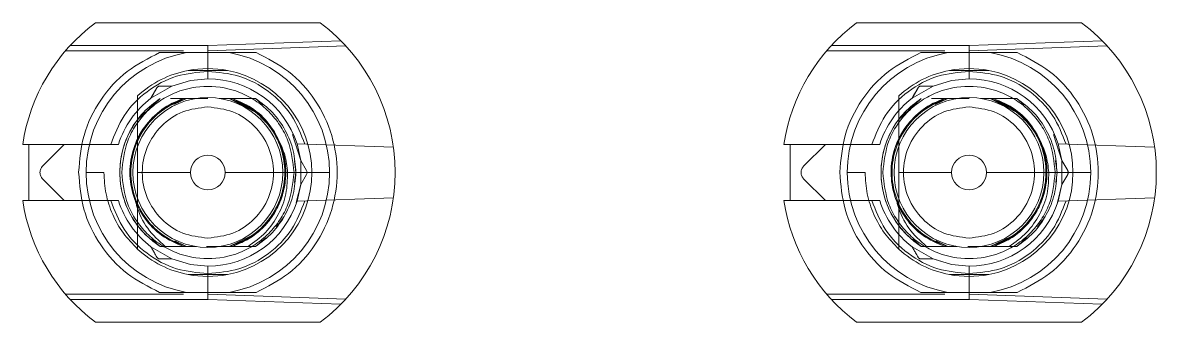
# Model space of a CAD drawing. Header units: millimetres. Extents: x -84 to 500, y -79 to 331.
# Drawn here: x 182.51 to 212.77, y 236.54 to 244.54 of the extents above; entities that cross this region are included whole.
import ezdxf
from ezdxf.lldxf.tags import DXFTag

# ---------------------------------------------------------------- set-up
doc = ezdxf.new("R2010")
doc.units = ezdxf.units.MM
tags = doc.linetypes.add('HIDDEN', pattern=[1.905, 1.27, -0.635]).pattern_tags.tags
tags[6:7] = [DXFTag(74, 4), DXFTag(75, 0), DXFTag(340, '0'), DXFTag(46, 1.0), DXFTag(50, 0.0), DXFTag(44, 0.0), DXFTag(45, 0.0)]
tags[4:5] = [DXFTag(74, 4), DXFTag(75, 0), DXFTag(340, '0'), DXFTag(46, 1.0), DXFTag(50, 0.0), DXFTag(44, 0.0), DXFTag(45, 0.0)]

msp = doc.modelspace()

# ---------------------------------------------------------------- linework, layer by layer
at = {"color": 7, "linetype": 'Continuous', "lineweight": 15}
for p, q in [((190.45, 244.54), (184.45, 244.54)), ((210.77, 244.54), (204.77, 244.54)), ((182.507, 241.29), (182.675, 241.29)), ((182.675, 241.29), (182.675, 239.79)), ((202.827, 241.29), (202.995, 241.29)), ((202.995, 241.29), (202.995, 239.79)), ((184.2, 240.54), (184.675, 240.54)), ((186.985, 240.54), (185.575, 240.54)), ((190.225, 240.54), (187.915, 240.54)), ((190.225, 240.54), (190.7, 240.54)), ((204.52, 240.54), (204.995, 240.54)), ((207.305, 240.54), (205.895, 240.54)), ((210.545, 240.54), (208.235, 240.54)), ((210.545, 240.54), (211.02, 240.54)), ((182.507, 239.79), (182.675, 239.79)), ((202.827, 239.79), (202.995, 239.79)), ((184.45, 236.54), (190.45, 236.54)), ((204.77, 236.54), (210.77, 236.54))]:
    msp.add_line(p, q, dxfattribs=at)
at = {"color": 7, "linetype": 'HIDDEN', "lineweight": 0}
for p, q in [((183.779, 243.934), (187.45, 243.934)), ((187.45, 243.934), (191.003, 244.058)), ((187.45, 243.79), (187.45, 243.934)), ((204.099, 243.934), (207.77, 243.934)), ((207.77, 243.934), (211.323, 244.058)), ((207.77, 243.79), (207.77, 243.934)), ((186.8, 243.79), (183.65, 243.79)), ((191.136, 243.919), (187.45, 243.79)), ((187.45, 243.24), (187.45, 243.79)), ((207.12, 243.79), (203.97, 243.79)), ((211.456, 243.919), (207.77, 243.79)), ((207.77, 243.24), (207.77, 243.79)), ((187.45, 243.24), (187.45, 243.04)), ((187.974, 243.265), (187.974, 243.265)), ((207.77, 243.24), (207.77, 243.04)), ((208.294, 243.265), (208.294, 243.265)), ((186.49, 242.848), (185.931, 242.526)), ((185.931, 242.526), (186.088, 242.798)), ((206.81, 242.848), (206.251, 242.526)), ((206.251, 242.526), (206.408, 242.798)), ((185.561, 241.938), (186.176, 242.515)), ((186.176, 242.515), (185.94, 242.317)), ((186.227, 242.221), (186.799, 242.515)), ((186.227, 242.221), (186.799, 242.515)), ((186.449, 242.515), (186.799, 242.515)), ((186.545, 242.355), (186.884, 242.515)), ((186.884, 242.515), (186.545, 242.355)), ((186.799, 242.515), (186.558, 242.391)), ((187.135, 242.515), (186.884, 242.515)), ((187.368, 242.515), (187.135, 242.515)), ((187.45, 242.515), (187.182, 242.515)), ((188.016, 242.515), (187.765, 242.515)), ((188.016, 242.515), (188.721, 242.154)), ((188.016, 242.515), (188.486, 242.293)), ((188.486, 242.293), (188.016, 242.515)), ((188.016, 242.515), (188.548, 242.264)), ((188.548, 242.264), (188.016, 242.515)), ((188.016, 242.515), (188.548, 242.264)), ((188.548, 242.264), (188.016, 242.515)), ((188.724, 242.515), (188.101, 242.515)), ((188.548, 242.285), (188.101, 242.515)), ((188.101, 242.515), (188.615, 242.251)), ((188.615, 242.251), (188.101, 242.515)), ((188.101, 242.515), (188.615, 242.251)), ((188.451, 242.515), (188.724, 242.515)), ((188.863, 242.398), (188.724, 242.515)), ((188.921, 242.35), (188.724, 242.515)), ((205.881, 241.938), (206.496, 242.515)), ((206.496, 242.515), (206.26, 242.317)), ((206.547, 242.221), (207.119, 242.515)), ((206.547, 242.221), (207.119, 242.515)), ((206.769, 242.515), (207.119, 242.515)), ((206.865, 242.355), (207.204, 242.515)), ((207.204, 242.515), (206.865, 242.355)), ((207.119, 242.515), (206.878, 242.391)), ((207.455, 242.515), (207.204, 242.515)), ((207.688, 242.515), (207.455, 242.515)), ((207.77, 242.515), (207.502, 242.515)), ((208.336, 242.515), (208.085, 242.515)), ((208.336, 242.515), (209.041, 242.154)), ((208.336, 242.515), (208.806, 242.293)), ((208.806, 242.293), (208.336, 242.515)), ((208.336, 242.515), (208.868, 242.264)), ((208.868, 242.264), (208.336, 242.515)), ((208.336, 242.515), (208.868, 242.264)), ((208.868, 242.264), (208.336, 242.515)), ((209.044, 242.515), (208.421, 242.515)), ((208.868, 242.285), (208.421, 242.515)), ((208.421, 242.515), (208.935, 242.251)), ((208.935, 242.251), (208.421, 242.515)), ((208.421, 242.515), (208.935, 242.251)), ((208.771, 242.515), (209.044, 242.515)), ((209.183, 242.398), (209.044, 242.515)), ((209.241, 242.35), (209.044, 242.515)), ((189.929, 240.863), (189.709, 241.551)), ((210.249, 240.863), (210.029, 241.551)), ((182.675, 241.29), (184.856, 241.29)), ((183.042, 240.717), (183.615, 241.29)), ((189.83, 241.305), (192.404, 241.215)), ((189.83, 241.305), (189.929, 240.863)), ((202.995, 241.29), (205.176, 241.29)), ((203.362, 240.717), (203.935, 241.29)), ((210.15, 241.305), (212.724, 241.215)), ((210.15, 241.305), (210.249, 240.863)), ((189.8, 240.54), (189.759, 240.864)), ((189.8, 240.54), (189.761, 240.85)), ((189.929, 240.863), (190.087, 240.59)), ((189.929, 240.217), (189.929, 240.863)), ((210.12, 240.54), (210.079, 240.864)), ((210.12, 240.54), (210.081, 240.85)), ((210.249, 240.863), (210.407, 240.59)), ((210.249, 240.217), (210.249, 240.863)), ((183.615, 239.79), (183.042, 240.363)), ((189.767, 240.275), (189.8, 240.54)), ((190.087, 240.49), (189.929, 240.217)), ((203.935, 239.79), (203.362, 240.363)), ((210.087, 240.275), (210.12, 240.54)), ((210.407, 240.49), (210.249, 240.217)), ((189.81, 239.739), (189.929, 240.217)), ((189.929, 240.217), (189.83, 239.775)), ((210.13, 239.739), (210.249, 240.217)), ((210.249, 240.217), (210.15, 239.775)), ((184.856, 239.79), (182.675, 239.79)), ((192.404, 239.865), (189.83, 239.775)), ((205.176, 239.79), (202.995, 239.79)), ((212.724, 239.865), (210.15, 239.775)), ((189.275, 239.083), (189.485, 239.365)), ((209.595, 239.083), (209.805, 239.365)), ((188.573, 238.827), (188.016, 238.565)), ((188.016, 238.565), (188.573, 238.827)), ((188.573, 238.827), (188.016, 238.565)), ((188.016, 238.565), (188.573, 238.827)), ((188.101, 238.565), (188.613, 238.828)), ((188.724, 238.565), (188.997, 238.794)), ((208.893, 238.827), (208.336, 238.565)), ((208.336, 238.565), (208.893, 238.827)), ((208.893, 238.827), (208.336, 238.565)), ((208.336, 238.565), (208.893, 238.827)), ((208.421, 238.565), (208.933, 238.828)), ((209.044, 238.565), (209.317, 238.794)), ((185.931, 238.554), (186.49, 238.232)), ((185.948, 238.756), (186.176, 238.565)), ((185.998, 238.714), (186.176, 238.565)), ((186.176, 238.565), (187.135, 238.565)), ((186.449, 238.565), (186.799, 238.565)), ((186.799, 238.565), (186.449, 238.565)), ((186.484, 238.727), (186.799, 238.565)), ((186.884, 238.565), (186.567, 238.715)), ((186.571, 238.713), (186.884, 238.565)), ((187.417, 238.565), (187.765, 238.565)), ((187.765, 238.565), (188.523, 238.565)), ((188.101, 238.565), (188.724, 238.565)), ((188.523, 238.565), (188.101, 238.565)), ((206.251, 238.554), (206.81, 238.232)), ((206.268, 238.756), (206.496, 238.565)), ((206.318, 238.714), (206.496, 238.565)), ((206.496, 238.565), (207.455, 238.565)), ((206.769, 238.565), (207.119, 238.565)), ((207.119, 238.565), (206.769, 238.565)), ((206.804, 238.727), (207.119, 238.565)), ((207.204, 238.565), (206.887, 238.715)), ((206.891, 238.713), (207.204, 238.565)), ((207.737, 238.565), (208.085, 238.565)), ((208.085, 238.565), (208.843, 238.565)), ((208.421, 238.565), (209.044, 238.565)), ((208.843, 238.565), (208.421, 238.565)), ((186.49, 238.232), (186.175, 238.232)), ((186.49, 238.232), (186.692, 238.174)), ((206.81, 238.232), (206.495, 238.232)), ((206.81, 238.232), (207.012, 238.174)), ((187.45, 238.04), (187.45, 237.84)), ((207.77, 238.04), (207.77, 237.84)), ((187.45, 237.29), (187.45, 237.84)), ((207.77, 237.29), (207.77, 237.84)), ((183.65, 237.29), (186.8, 237.29)), ((187.45, 237.29), (191.136, 237.161)), ((187.45, 237.29), (187.45, 237.146)), ((203.97, 237.29), (207.12, 237.29)), ((207.77, 237.29), (211.456, 237.161)), ((207.77, 237.29), (207.77, 237.146)), ((187.45, 237.146), (183.779, 237.146)), ((191.003, 237.022), (187.45, 237.146)), ((207.77, 237.146), (204.099, 237.146)), ((211.323, 237.022), (207.77, 237.146))]:
    msp.add_line(p, q, dxfattribs=at)
at = {"color": 7, "linetype": 'HIDDEN', "lineweight": 0, "flags": 128}
for points in [[(186.49, 242.848), (186.984, 242.996), (187.458, 243.04)], [(206.81, 242.848), (207.304, 242.996), (207.778, 243.04)], [(186.176, 242.515), (186.176, 242.515)], [(186.884, 242.515), (186.884, 242.515)], [(186.884, 242.515), (186.884, 242.515)], [(186.884, 242.515), (186.884, 242.515)], [(186.884, 242.515), (186.884, 242.515)], [(186.884, 242.515), (186.884, 242.515)], [(188.016, 242.515), (188.016, 242.515)], [(188.016, 242.515), (188.016, 242.515)], [(188.016, 242.515), (188.016, 242.515)], [(188.016, 242.515), (188.016, 242.515)], [(188.016, 242.515), (188.016, 242.515)], [(188.016, 242.515), (188.016, 242.515)], [(188.016, 242.515), (188.016, 242.515)], [(188.016, 242.515), (188.016, 242.515)], [(188.724, 242.515), (188.724, 242.515)], [(206.496, 242.515), (206.496, 242.515)], [(207.204, 242.515), (207.204, 242.515)], [(207.204, 242.515), (207.204, 242.515)], [(207.204, 242.515), (207.204, 242.515)], [(207.204, 242.515), (207.204, 242.515)], [(207.204, 242.515), (207.204, 242.515)], [(208.336, 242.515), (208.336, 242.515)], [(208.336, 242.515), (208.336, 242.515)], [(208.336, 242.515), (208.336, 242.515)], [(208.336, 242.515), (208.336, 242.515)], [(208.336, 242.515), (208.336, 242.515)], [(208.336, 242.515), (208.336, 242.515)], [(208.336, 242.515), (208.336, 242.515)], [(208.336, 242.515), (208.336, 242.515)], [(209.044, 242.515), (209.044, 242.515)], [(185.521, 239.764), (185.517, 239.793), (185.517, 239.801), (185.517, 239.803), (185.518, 239.804), (185.518, 239.804), (185.518, 239.804), (185.518, 239.804), (185.518, 239.804), (185.518, 239.804), (185.518, 239.804), (185.518, 239.804), (185.518, 239.804), (185.517, 239.804), (185.517, 239.804), (185.517, 239.804), (185.517, 239.804), (185.517, 239.804), (185.517, 239.804), (185.517, 239.804), (185.518, 239.804), (185.518, 239.804), (185.518, 239.804), (185.518, 239.804), (185.518, 239.804), (185.518, 239.804), (185.518, 239.804), (185.518, 239.804), (185.518, 239.804), (185.519, 239.804), (185.519, 239.804), (185.522, 239.801), (185.586, 239.671), (185.673, 239.508)], [(205.841, 239.764), (205.837, 239.793), (205.837, 239.801), (205.837, 239.803), (205.838, 239.804), (205.838, 239.804), (205.838, 239.804), (205.838, 239.804), (205.838, 239.804), (205.838, 239.804), (205.838, 239.804), (205.838, 239.804), (205.838, 239.804), (205.837, 239.804), (205.837, 239.804), (205.837, 239.804), (205.837, 239.804), (205.837, 239.804), (205.837, 239.804), (205.837, 239.804), (205.838, 239.804), (205.838, 239.804), (205.838, 239.804), (205.838, 239.804), (205.838, 239.804), (205.838, 239.804), (205.838, 239.804), (205.838, 239.804), (205.838, 239.804), (205.839, 239.804), (205.839, 239.804), (205.842, 239.801), (205.906, 239.671), (205.993, 239.508)], [(189.229, 239.513), (189.229, 239.513)], [(209.549, 239.513), (209.549, 239.513)], [(186.176, 238.565), (186.176, 238.565)], [(186.176, 238.565), (186.176, 238.565)], [(186.176, 238.565), (186.176, 238.565)], [(186.176, 238.565), (186.176, 238.565)], [(186.176, 238.565), (186.176, 238.565)], [(186.176, 238.565), (186.176, 238.565)], [(186.176, 238.565), (186.176, 238.565)], [(186.176, 238.565), (186.176, 238.565)], [(187.135, 238.565), (187.135, 238.565)], [(187.765, 238.565), (187.765, 238.565)], [(188.477, 238.761), (188.477, 238.761)], [(188.724, 238.565), (188.724, 238.565)], [(188.724, 238.565), (188.724, 238.565)], [(188.724, 238.565), (188.724, 238.565)], [(188.724, 238.565), (188.724, 238.565)], [(188.724, 238.565), (188.724, 238.565)], [(188.724, 238.565), (188.724, 238.565)], [(188.724, 238.565), (188.724, 238.565)], [(206.496, 238.565), (206.496, 238.565)], [(206.496, 238.565), (206.496, 238.565)], [(206.496, 238.565), (206.496, 238.565)], [(206.496, 238.565), (206.496, 238.565)], [(206.496, 238.565), (206.496, 238.565)], [(206.496, 238.565), (206.496, 238.565)], [(206.496, 238.565), (206.496, 238.565)], [(206.496, 238.565), (206.496, 238.565)], [(207.455, 238.565), (207.455, 238.565)], [(208.085, 238.565), (208.085, 238.565)], [(208.797, 238.761), (208.797, 238.761)], [(209.044, 238.565), (209.044, 238.565)], [(209.044, 238.565), (209.044, 238.565)], [(209.044, 238.565), (209.044, 238.565)], [(209.044, 238.565), (209.044, 238.565)], [(209.044, 238.565), (209.044, 238.565)], [(209.044, 238.565), (209.044, 238.565)], [(209.044, 238.565), (209.044, 238.565)], [(187.45, 238.04), (186.984, 238.084), (186.49, 238.232)], [(207.77, 238.04), (207.304, 238.084), (206.81, 238.232)]]:
    msp.add_lwpolyline(points, dxfattribs=at)
at = {"color": 7, "linetype": 'HIDDEN', "lineweight": 0}
for centre in [(187.45, 240.54), (207.77, 240.54)]:
    msp.add_circle(centre, 2, dxfattribs=at)
at = {"color": 7, "linetype": 'Continuous', "lineweight": 15}
for centre, radius, start, end in [((187.45, 240.54), 5, 126.8699, 171.3731), ((187.45, 240.54), 5, 306.8699, 53.1301), ((207.77, 240.54), 5, 126.8699, 171.3731), ((207.77, 240.54), 5, 306.8699, 53.1301), ((187.45, 240.54), 3.25, 100.0633, 180), ((187.45, 240.54), 3.25, 0, 79.9367), ((207.77, 240.54), 3.25, 100.0633, 180), ((207.77, 240.54), 3.25, 0, 79.9367), ((187.45, 240.54), 2.775, 100.8932, 132.5066), ((187.45, 240.54), 2.775, 79.1068, 100.8929), ((187.45, 240.54), 2.775, 0, 79.1071), ((207.77, 240.54), 2.775, 100.8932, 132.5066), ((207.77, 240.54), 2.775, 79.1068, 100.8929), ((207.77, 240.54), 2.775, 0, 79.1071), ((187.45, 240.54), 0.465, 0, 180), ((207.77, 240.54), 0.465, 0, 180), ((187.45, 240.54), 3.25, 180, 259.9367), ((187.45, 240.54), 0.465, 180, 0), ((187.45, 240.54), 2.775, 280.8929, 0), ((187.45, 240.54), 3.25, 280.0633, 0), ((207.77, 240.54), 3.25, 180, 259.9367), ((207.77, 240.54), 0.465, 180, 0), ((207.77, 240.54), 2.775, 280.8929, 0), ((207.77, 240.54), 3.25, 280.0633, 0), ((187.45, 240.54), 5, 188.6269, 233.1301), ((207.77, 240.54), 5, 188.6269, 233.1301), ((187.45, 240.54), 2.775, 227.4934, 259.1071), ((207.77, 240.54), 2.775, 227.4934, 259.1071), ((187.45, 240.54), 2.775, 259.1067, 280.8938), ((207.77, 240.54), 2.775, 259.1067, 280.8938)]:
    msp.add_arc(centre, radius, start, end, dxfattribs=at)
at = {"color": 7, "linetype": 'HIDDEN', "lineweight": 0}
for centre, radius, start, end in [((187.45, 240.54), 2.5, 17.8157, 90), ((207.77, 240.54), 2.5, 17.8157, 90), ((187.45, 240.54), 2.5, 127.4202, 162.5424), ((207.77, 240.54), 2.5, 127.4202, 162.5424), ((187.45, 240.54), 2.35, 143.5058, 237.1851), ((207.77, 240.54), 2.35, 143.5058, 237.1851), ((187.45, 240.54), 2.5, 197.4576, 232.5798), ((187.45, 240.54), 2.5, 270, 342.1843), ((207.77, 240.54), 2.5, 197.4576, 232.5798), ((207.77, 240.54), 2.5, 270, 342.1843)]:
    msp.add_arc(centre, radius, start, end, dxfattribs=at)
at = {"color": 7, "linetype": 'Continuous', "lineweight": 15}
for points, knots in [([(184, 240.546), (184.029, 240.88), (184.087, 241.562), (184.553, 242.499), (185.25, 243.281), (185.862, 243.589), (186.161, 243.74)], [0, 0, 0, 0, 0.244424, 0.5, 0.755576, 1, 1, 1, 1]), ([(186.161, 243.74), (186.295, 243.74), (186.469, 243.74), (186.663, 243.74), (186.744, 243.74), (186.798, 243.74), (186.837, 243.74), (186.864, 243.74), (186.878, 243.74), (186.882, 243.74), (186.882, 243.74), (186.882, 243.74)], [0, 0, 0, 0, 0.52193, 0.674707, 0.779637, 0.851731, 0.901665, 0.954566, 0.975881, 0.993094, 1, 1, 1, 1]), ([(186.882, 243.74), (187.058, 243.74), (187.41, 243.74), (187.804, 243.74), (187.996, 243.74), (188.018, 243.74)], [0, 0, 0, 0, 0.4691, 0.939613, 1, 1, 1, 1]), ([(188.018, 243.74), (188.018, 243.74), (188.02, 243.74), (188.031, 243.74), (188.075, 243.74), (188.271, 243.74), (188.505, 243.74), (188.701, 243.74), (188.739, 243.74)], [0, 0, 0, 0, 0.016929, 0.039301, 0.081695, 0.236198, 0.852157, 1, 1, 1, 1]), ([(188.739, 243.74), (189.038, 243.589), (189.65, 243.28), (190.352, 242.497), (190.801, 241.557), (190.949, 240.54), (190.801, 239.523), (190.352, 238.583), (189.65, 237.8), (189.038, 237.491), (188.739, 237.34)], [0, 0, 0, 0, 0.122204, 0.25, 0.377796, 0.5, 0.622204, 0.75, 0.877796, 1, 1, 1, 1]), ([(204.32, 240.546), (204.349, 240.88), (204.407, 241.562), (204.873, 242.499), (205.57, 243.281), (206.182, 243.589), (206.481, 243.74)], [0, 0, 0, 0, 0.244424, 0.5, 0.755576, 1, 1, 1, 1]), ([(206.481, 243.74), (206.615, 243.74), (206.789, 243.74), (206.983, 243.74), (207.064, 243.74), (207.118, 243.74), (207.157, 243.74), (207.184, 243.74), (207.198, 243.74), (207.202, 243.74), (207.202, 243.74), (207.202, 243.74)], [0, 0, 0, 0, 0.52193, 0.674707, 0.779637, 0.851731, 0.901665, 0.954566, 0.975881, 0.993094, 1, 1, 1, 1]), ([(207.202, 243.74), (207.378, 243.74), (207.73, 243.74), (208.124, 243.74), (208.316, 243.74), (208.338, 243.74)], [0, 0, 0, 0, 0.4691, 0.939613, 1, 1, 1, 1]), ([(208.338, 243.74), (208.338, 243.74), (208.34, 243.74), (208.351, 243.74), (208.395, 243.74), (208.591, 243.74), (208.825, 243.74), (209.021, 243.74), (209.059, 243.74)], [0, 0, 0, 0, 0.0169294, 0.0393005, 0.081695, 0.2361978, 0.8521567, 1, 1, 1, 1]), ([(209.059, 243.74), (209.358, 243.589), (209.97, 243.28), (210.672, 242.497), (211.121, 241.557), (211.269, 240.54), (211.121, 239.523), (210.672, 238.583), (209.97, 237.8), (209.358, 237.491), (209.059, 237.34)], [0, 0, 0, 0, 0.122204, 0.25, 0.377796, 0.5, 0.622204, 0.75, 0.877796, 1, 1, 1, 1]), ([(187.974, 243.265), (187.684, 243.265), (187.331, 243.265), (186.987, 243.265), (186.926, 243.265)], [0, 0, 0, 0, 0.821486, 1, 1, 1, 1]), ([(208.294, 243.265), (208.004, 243.265), (207.651, 243.265), (207.307, 243.265), (207.246, 243.265)], [0, 0, 0, 0, 0.821486, 1, 1, 1, 1]), ([(185.575, 242.586), (185.575, 242.148), (185.575, 241.545), (185.575, 240.756), (185.575, 240.54)], [0, 0, 0, 0, 0.725757, 1, 1, 1, 1]), ([(205.895, 242.586), (205.895, 242.148), (205.895, 241.545), (205.895, 240.756), (205.895, 240.54)], [0, 0, 0, 0, 0.725757, 1, 1, 1, 1]), ([(186.161, 237.34), (185.861, 237.491), (185.248, 237.8), (184.55, 238.585), (184.084, 239.527), (184.028, 240.211), (184, 240.546)], [0, 0, 0, 0, 0.24439, 0.5, 0.75561, 1, 1, 1, 1]), ([(184.675, 240.54), (184.686, 240.348), (184.709, 239.965), (184.894, 239.416), (185.174, 238.908), (185.441, 238.632), (185.575, 238.494)], [0, 0, 0, 0, 0.25, 0.5, 0.75, 1, 1, 1, 1]), ([(185.575, 240.54), (185.575, 240.345), (185.575, 239.841), (185.575, 239.159), (185.575, 238.71), (185.575, 238.494)], [0, 0, 0, 0, 0.246526, 0.63814, 1, 1, 1, 1]), ([(206.481, 237.34), (206.181, 237.491), (205.568, 237.8), (204.87, 238.585), (204.404, 239.527), (204.348, 240.211), (204.32, 240.546)], [0, 0, 0, 0, 0.24439, 0.5, 0.75561, 1, 1, 1, 1]), ([(204.995, 240.54), (205.006, 240.348), (205.029, 239.965), (205.214, 239.416), (205.494, 238.908), (205.761, 238.632), (205.895, 238.494)], [0, 0, 0, 0, 0.25, 0.5, 0.75, 1, 1, 1, 1]), ([(205.895, 240.54), (205.895, 240.345), (205.895, 239.841), (205.895, 239.159), (205.895, 238.71), (205.895, 238.494)], [0, 0, 0, 0, 0.246526, 0.63814, 1, 1, 1, 1]), ([(186.926, 237.815), (187.216, 237.815), (187.569, 237.815), (187.913, 237.815), (187.974, 237.815)], [0, 0, 0, 0, 0.821497, 1, 1, 1, 1]), ([(207.246, 237.815), (207.536, 237.815), (207.889, 237.815), (208.233, 237.815), (208.294, 237.815)], [0, 0, 0, 0, 0.821497, 1, 1, 1, 1]), ([(186.161, 237.34), (186.295, 237.34), (186.469, 237.34), (186.663, 237.34), (186.744, 237.34), (186.798, 237.34), (186.837, 237.34), (186.864, 237.34), (186.878, 237.34), (186.882, 237.34), (186.882, 237.34), (186.882, 237.34)], [0, 0, 0, 0, 0.52193, 0.674707, 0.779637, 0.851731, 0.901665, 0.954566, 0.975881, 0.993094, 1, 1, 1, 1]), ([(186.882, 237.34), (187.058, 237.34), (187.41, 237.34), (187.804, 237.34), (187.996, 237.34), (188.018, 237.34)], [0, 0, 0, 0, 0.4691, 0.939613, 1, 1, 1, 1]), ([(188.018, 237.34), (188.018, 237.34), (188.02, 237.34), (188.031, 237.34), (188.075, 237.34), (188.271, 237.34), (188.505, 237.34), (188.701, 237.34), (188.739, 237.34)], [0, 0, 0, 0, 0.016929, 0.039301, 0.081695, 0.236198, 0.852157, 1, 1, 1, 1]), ([(206.481, 237.34), (206.615, 237.34), (206.789, 237.34), (206.983, 237.34), (207.064, 237.34), (207.118, 237.34), (207.157, 237.34), (207.184, 237.34), (207.198, 237.34), (207.202, 237.34), (207.202, 237.34), (207.202, 237.34)], [0, 0, 0, 0, 0.52193, 0.674707, 0.779637, 0.851731, 0.901665, 0.954566, 0.975881, 0.993094, 1, 1, 1, 1]), ([(207.202, 237.34), (207.378, 237.34), (207.73, 237.34), (208.124, 237.34), (208.316, 237.34), (208.338, 237.34)], [0, 0, 0, 0, 0.4691, 0.939613, 1, 1, 1, 1]), ([(208.338, 237.34), (208.338, 237.34), (208.34, 237.34), (208.351, 237.34), (208.395, 237.34), (208.591, 237.34), (208.825, 237.34), (209.021, 237.34), (209.059, 237.34)], [0, 0, 0, 0, 0.0169294, 0.0393005, 0.081695, 0.2361978, 0.8521567, 1, 1, 1, 1])]:
    msp.add_open_spline(points, degree=3, knots=knots, dxfattribs=at)
at = {"color": 7, "linetype": 'HIDDEN', "lineweight": 0}
for points, knots in [([(184.856, 241.29), (184.96, 241.554), (185.172, 242.097), (185.801, 242.733), (186.587, 243.161), (187.167, 243.214), (187.45, 243.24)], [0, 0, 0, 0, 0.243392, 0.5, 0.756608, 1, 1, 1, 1]), ([(190.042, 241.298), (189.938, 241.561), (189.725, 242.102), (189.096, 242.736), (188.311, 243.162), (187.732, 243.214), (187.45, 243.24)], [0, 0, 0, 0, 0.243423, 0.5, 0.756577, 1, 1, 1, 1]), ([(205.176, 241.29), (205.28, 241.554), (205.492, 242.097), (206.121, 242.733), (206.907, 243.161), (207.487, 243.214), (207.77, 243.24)], [0, 0, 0, 0, 0.2433924, 0.5, 0.7566076, 1, 1, 1, 1]), ([(210.362, 241.298), (210.258, 241.561), (210.045, 242.102), (209.416, 242.736), (208.631, 243.162), (208.052, 243.214), (207.77, 243.24)], [0, 0, 0, 0, 0.243423, 0.5, 0.756577, 1, 1, 1, 1]), ([(185.15, 240.54), (185.181, 240.829), (185.229, 241.276), (185.515, 241.812), (185.812, 242.177), (186.178, 242.476), (186.714, 242.754), (187.45, 242.896), (188.186, 242.754), (188.722, 242.477), (189.088, 242.178), (189.385, 241.812), (189.671, 241.276), (189.719, 240.829), (189.75, 240.54)], [0, 0, 0, 0, 0.1197215, 0.1848235, 0.25, 0.315102, 0.3802785, 0.5, 0.6197215, 0.6848235, 0.75, 0.815102, 0.8802785, 1, 1, 1, 1]), ([(186.088, 242.798), (186.047, 242.727), (185.993, 242.633), (185.945, 242.55), (185.933, 242.529), (185.931, 242.527), (185.931, 242.526)], [0, 0, 0, 0, 0.6387212, 0.8437522, 0.9250038, 1, 1, 1, 1]), ([(186.088, 242.798), (186.093, 242.806), (186.103, 242.82), (186.124, 242.836), (186.149, 242.846), (186.166, 242.848), (186.175, 242.848)], [0, 0, 0, 0, 0.2508005, 0.5000001, 0.7491996, 1, 1, 1, 1]), ([(186.175, 242.848), (186.167, 242.848), (186.157, 242.848), (186.14, 242.842), (186.131, 242.838), (186.125, 242.835), (186.12, 242.832), (186.112, 242.826), (186.098, 242.814), (186.093, 242.805), (186.088, 242.798)], [0, 0, 0, 0, 0.300148, 0.406676, 0.452606, 0.495873, 0.540099, 0.586724, 0.694539, 1, 1, 1, 1]), ([(186.175, 242.848), (186.257, 242.848), (186.365, 242.848), (186.462, 242.848), (186.487, 242.848), (186.489, 242.848), (186.49, 242.848)], [0, 0, 0, 0, 0.6387178, 0.8437471, 0.9250006, 1, 1, 1, 1]), ([(205.47, 240.54), (205.501, 240.829), (205.549, 241.276), (205.835, 241.812), (206.132, 242.177), (206.498, 242.476), (207.034, 242.754), (207.77, 242.896), (208.506, 242.754), (209.042, 242.477), (209.408, 242.178), (209.705, 241.812), (209.991, 241.276), (210.039, 240.829), (210.07, 240.54)], [0, 0, 0, 0, 0.119721, 0.184824, 0.25, 0.315102, 0.380279, 0.5, 0.619721, 0.684824, 0.75, 0.815102, 0.880279, 1, 1, 1, 1]), ([(206.408, 242.798), (206.367, 242.727), (206.313, 242.633), (206.265, 242.55), (206.253, 242.529), (206.251, 242.527), (206.251, 242.526)], [0, 0, 0, 0, 0.638721, 0.843752, 0.925004, 1, 1, 1, 1]), ([(206.408, 242.798), (206.413, 242.806), (206.423, 242.82), (206.444, 242.836), (206.469, 242.846), (206.486, 242.848), (206.495, 242.848)], [0, 0, 0, 0, 0.2508005, 0.5000001, 0.7491996, 1, 1, 1, 1]), ([(206.495, 242.848), (206.487, 242.848), (206.477, 242.848), (206.46, 242.842), (206.451, 242.838), (206.445, 242.835), (206.44, 242.832), (206.432, 242.826), (206.418, 242.814), (206.413, 242.805), (206.408, 242.798)], [0, 0, 0, 0, 0.300148, 0.406676, 0.452606, 0.495873, 0.540099, 0.586724, 0.694539, 1, 1, 1, 1]), ([(206.495, 242.848), (206.577, 242.848), (206.685, 242.848), (206.782, 242.848), (206.807, 242.848), (206.809, 242.848), (206.81, 242.848)], [0, 0, 0, 0, 0.638718, 0.843747, 0.925001, 1, 1, 1, 1]), ([(186.799, 242.515), (186.599, 242.428), (186.199, 242.255), (185.738, 241.776), (185.439, 241.192), (185.336, 240.54), (185.439, 239.888), (185.738, 239.303), (186.199, 238.825), (186.599, 238.652), (186.799, 238.565)], [0, 0, 0, 0, 0.125, 0.25, 0.375, 0.5, 0.625, 0.75, 0.875, 1, 1, 1, 1]), ([(186.884, 238.565), (186.677, 238.646), (186.263, 238.808), (185.781, 239.284), (185.467, 239.876), (185.36, 240.54), (185.467, 241.204), (185.781, 241.796), (186.263, 242.272), (186.677, 242.434), (186.884, 242.515)], [0, 0, 0, 0, 0.125, 0.25, 0.375, 0.5, 0.625, 0.75, 0.875, 1, 1, 1, 1]), ([(186.884, 242.515), (186.677, 242.434), (186.263, 242.272), (185.781, 241.796), (185.467, 241.204), (185.36, 240.54), (185.467, 239.876), (185.781, 239.284), (186.263, 238.808), (186.677, 238.646), (186.884, 238.565)], [0, 0, 0, 0, 0.125, 0.25, 0.375, 0.5, 0.625, 0.75, 0.875, 1, 1, 1, 1]), ([(186.884, 238.565), (186.677, 238.646), (186.263, 238.808), (185.781, 239.284), (185.467, 239.876), (185.36, 240.54), (185.467, 241.204), (185.781, 241.796), (186.263, 242.272), (186.677, 242.434), (186.884, 242.515)], [0, 0, 0, 0, 0.125, 0.2499999, 0.3749997, 0.4999996, 0.6249996, 0.7499996, 0.8749997, 1, 1, 1, 1]), ([(186.884, 242.515), (186.677, 242.434), (186.263, 242.272), (185.781, 241.796), (185.467, 241.204), (185.36, 240.54), (185.467, 239.876), (185.781, 239.284), (186.263, 238.808), (186.677, 238.646), (186.884, 238.565)], [0, 0, 0, 0, 0.125, 0.25, 0.375, 0.5, 0.625, 0.75, 0.875, 1, 1, 1, 1]), ([(186.884, 238.565), (186.677, 238.646), (186.263, 238.808), (185.781, 239.284), (185.467, 239.876), (185.36, 240.54), (185.467, 241.204), (185.781, 241.796), (186.263, 242.272), (186.677, 242.434), (186.884, 242.515)], [0, 0, 0, 0, 0.125, 0.25, 0.375, 0.5, 0.625, 0.75, 0.875, 1, 1, 1, 1]), ([(186.884, 242.515), (186.677, 242.434), (186.263, 242.272), (185.781, 241.796), (185.467, 241.204), (185.36, 240.54), (185.467, 239.876), (185.781, 239.284), (186.263, 238.808), (186.677, 238.646), (186.884, 238.565)], [0, 0, 0, 0, 0.1250001, 0.2500002, 0.3750001, 0.5, 0.625, 0.7499999, 0.8749999, 1, 1, 1, 1]), ([(185.778, 241.777), (185.92, 241.939), (186.203, 242.265), (186.6, 242.432), (186.799, 242.515)], [0, 0, 0, 0, 0.5000004, 1, 1, 1, 1]), ([(186.006, 242.001), (186.075, 242.078), (186.29, 242.316), (186.593, 242.435), (186.799, 242.515)], [0, 0, 0, 0, 0.321279, 1, 1, 1, 1]), ([(186.884, 242.515), (186.745, 242.467), (186.466, 242.37), (186.232, 242.191), (186.115, 242.102)], [0, 0, 0, 0, 0.5000007, 1, 1, 1, 1]), ([(186.884, 242.515), (186.884, 242.515), (186.883, 242.515), (186.876, 242.515), (186.849, 242.515), (186.821, 242.515), (186.799, 242.515)], [0, 0, 0, 0, 0.068898, 0.145453, 0.344929, 1, 1, 1, 1]), ([(186.799, 242.515), (186.821, 242.515), (186.849, 242.515), (186.876, 242.515), (186.883, 242.515), (186.884, 242.515), (186.884, 242.515)], [0, 0, 0, 0, 0.6594708, 0.8553283, 0.9305157, 1, 1, 1, 1]), ([(188.016, 242.515), (188.016, 242.515), (188.017, 242.515), (188.024, 242.515), (188.051, 242.515), (188.079, 242.515), (188.101, 242.515)], [0, 0, 0, 0, 0.068868, 0.145416, 0.344909, 1, 1, 1, 1]), ([(188.101, 242.515), (188.079, 242.515), (188.051, 242.515), (188.024, 242.515), (188.017, 242.515), (188.016, 242.515), (188.016, 242.515)], [0, 0, 0, 0, 0.659358, 0.855274, 0.930498, 1, 1, 1, 1]), ([(188.016, 242.515), (188.016, 242.515), (188.017, 242.515), (188.024, 242.515), (188.051, 242.515), (188.079, 242.515), (188.101, 242.515)], [0, 0, 0, 0, 0.0689479, 0.1455816, 0.3451712, 1, 1, 1, 1]), ([(188.016, 238.565), (188.223, 238.646), (188.637, 238.808), (189.119, 239.284), (189.433, 239.876), (189.54, 240.54), (189.433, 241.204), (189.119, 241.796), (188.637, 242.272), (188.223, 242.434), (188.016, 242.515)], [0, 0, 0, 0, 0.125, 0.2499999, 0.3749999, 0.5, 0.625, 0.7499999, 0.8749999, 1, 1, 1, 1]), ([(188.101, 242.515), (188.301, 242.428), (188.701, 242.255), (189.162, 241.776), (189.461, 241.192), (189.564, 240.54), (189.461, 239.888), (189.162, 239.303), (188.701, 238.825), (188.301, 238.652), (188.101, 238.565)], [0, 0, 0, 0, 0.125, 0.25, 0.375, 0.5, 0.625, 0.75, 0.875, 1, 1, 1, 1]), ([(189.39, 241.257), (189.314, 241.43), (189.152, 241.802), (188.698, 242.254), (188.3, 242.428), (188.101, 242.515)], [0, 0, 0, 0, 0.302544, 0.651272, 1, 1, 1, 1]), ([(188.101, 242.515), (188.305, 242.432), (188.649, 242.293), (188.893, 242.015), (188.993, 241.902)], [0, 0, 0, 0, 0.59211, 1, 1, 1, 1]), ([(207.119, 242.515), (206.919, 242.428), (206.519, 242.255), (206.058, 241.776), (205.759, 241.192), (205.656, 240.54), (205.759, 239.888), (206.058, 239.303), (206.519, 238.825), (206.919, 238.652), (207.119, 238.565)], [0, 0, 0, 0, 0.125, 0.25, 0.375, 0.5, 0.625, 0.75, 0.875, 1, 1, 1, 1]), ([(207.204, 238.565), (206.997, 238.646), (206.583, 238.808), (206.101, 239.284), (205.787, 239.876), (205.68, 240.54), (205.787, 241.204), (206.101, 241.796), (206.583, 242.272), (206.997, 242.434), (207.204, 242.515)], [0, 0, 0, 0, 0.125, 0.25, 0.375, 0.5, 0.625, 0.75, 0.875, 1, 1, 1, 1]), ([(207.204, 242.515), (206.997, 242.434), (206.583, 242.272), (206.101, 241.796), (205.787, 241.204), (205.68, 240.54), (205.787, 239.876), (206.101, 239.284), (206.583, 238.808), (206.997, 238.646), (207.204, 238.565)], [0, 0, 0, 0, 0.125, 0.25, 0.375, 0.5, 0.625, 0.75, 0.875, 1, 1, 1, 1]), ([(207.204, 238.565), (206.997, 238.646), (206.583, 238.808), (206.101, 239.284), (205.787, 239.876), (205.68, 240.54), (205.787, 241.204), (206.101, 241.796), (206.583, 242.272), (206.997, 242.434), (207.204, 242.515)], [0, 0, 0, 0, 0.125, 0.25, 0.375, 0.5, 0.625, 0.75, 0.875, 1, 1, 1, 1]), ([(207.204, 242.515), (206.997, 242.434), (206.583, 242.272), (206.101, 241.796), (205.787, 241.204), (205.68, 240.54), (205.787, 239.876), (206.101, 239.284), (206.583, 238.808), (206.997, 238.646), (207.204, 238.565)], [0, 0, 0, 0, 0.125, 0.25, 0.375, 0.5, 0.625, 0.75, 0.875, 1, 1, 1, 1]), ([(207.204, 238.565), (206.997, 238.646), (206.583, 238.808), (206.101, 239.284), (205.787, 239.876), (205.68, 240.54), (205.787, 241.204), (206.101, 241.796), (206.583, 242.272), (206.997, 242.434), (207.204, 242.515)], [0, 0, 0, 0, 0.125, 0.25, 0.375, 0.5, 0.625, 0.75, 0.875, 1, 1, 1, 1]), ([(207.204, 242.515), (206.997, 242.434), (206.583, 242.272), (206.101, 241.796), (205.787, 241.204), (205.68, 240.54), (205.787, 239.876), (206.101, 239.284), (206.583, 238.808), (206.997, 238.646), (207.204, 238.565)], [0, 0, 0, 0, 0.125, 0.25, 0.375, 0.5, 0.625, 0.75, 0.875, 1, 1, 1, 1]), ([(206.098, 241.777), (206.24, 241.939), (206.523, 242.265), (206.92, 242.432), (207.119, 242.515)], [0, 0, 0, 0, 0.5, 1, 1, 1, 1]), ([(206.326, 242.001), (206.395, 242.078), (206.61, 242.316), (206.913, 242.435), (207.119, 242.515)], [0, 0, 0, 0, 0.321279, 1, 1, 1, 1]), ([(207.204, 242.515), (207.065, 242.467), (206.786, 242.37), (206.552, 242.191), (206.435, 242.102)], [0, 0, 0, 0, 0.500001, 1, 1, 1, 1]), ([(207.204, 242.515), (207.204, 242.515), (207.203, 242.515), (207.196, 242.515), (207.169, 242.515), (207.141, 242.515), (207.119, 242.515)], [0, 0, 0, 0, 0.068898, 0.145453, 0.344929, 1, 1, 1, 1]), ([(207.119, 242.515), (207.141, 242.515), (207.169, 242.515), (207.196, 242.515), (207.203, 242.515), (207.204, 242.515), (207.204, 242.515)], [0, 0, 0, 0, 0.659471, 0.855328, 0.930516, 1, 1, 1, 1]), ([(208.336, 242.515), (208.336, 242.515), (208.337, 242.515), (208.344, 242.515), (208.371, 242.515), (208.399, 242.515), (208.421, 242.515)], [0, 0, 0, 0, 0.068868, 0.145416, 0.344909, 1, 1, 1, 1]), ([(208.421, 242.515), (208.399, 242.515), (208.371, 242.515), (208.344, 242.515), (208.337, 242.515), (208.336, 242.515), (208.336, 242.515)], [0, 0, 0, 0, 0.659358, 0.855274, 0.930498, 1, 1, 1, 1]), ([(208.336, 242.515), (208.336, 242.515), (208.337, 242.515), (208.344, 242.515), (208.371, 242.515), (208.399, 242.515), (208.421, 242.515)], [0, 0, 0, 0, 0.068948, 0.145582, 0.345171, 1, 1, 1, 1]), ([(208.336, 238.565), (208.543, 238.646), (208.957, 238.808), (209.439, 239.284), (209.753, 239.876), (209.86, 240.54), (209.753, 241.204), (209.439, 241.796), (208.957, 242.272), (208.543, 242.434), (208.336, 242.515)], [0, 0, 0, 0, 0.125, 0.25, 0.375, 0.5, 0.625, 0.75, 0.875, 1, 1, 1, 1]), ([(208.421, 242.515), (208.621, 242.428), (209.021, 242.255), (209.482, 241.776), (209.781, 241.192), (209.884, 240.54), (209.781, 239.888), (209.482, 239.303), (209.021, 238.825), (208.621, 238.652), (208.421, 238.565)], [0, 0, 0, 0, 0.125, 0.25, 0.375, 0.5, 0.625, 0.75, 0.875, 1, 1, 1, 1]), ([(209.71, 241.257), (209.634, 241.43), (209.472, 241.802), (209.018, 242.254), (208.62, 242.428), (208.421, 242.515)], [0, 0, 0, 0, 0.302544, 0.651272, 1, 1, 1, 1]), ([(208.421, 242.515), (208.625, 242.432), (208.969, 242.293), (209.213, 242.015), (209.313, 241.902)], [0, 0, 0, 0, 0.59211, 1, 1, 1, 1]), ([(188.721, 242.154), (188.86, 242.026), (189.136, 241.77), (189.4, 241.261), (189.524, 240.707), (189.491, 240.139), (189.306, 239.6), (188.982, 239.135), (188.546, 238.764), (188.192, 238.631), (188.016, 238.565)], [0, 0, 0, 0, 0.125, 0.25, 0.375001, 0.500001, 0.625001, 0.750001, 0.875, 1, 1, 1, 1]), ([(189.322, 241.445), (189.24, 241.579), (189.076, 241.846), (188.839, 242.051), (188.721, 242.154)], [0, 0, 0, 0, 0.502467, 1, 1, 1, 1]), ([(209.041, 242.154), (209.18, 242.026), (209.456, 241.77), (209.72, 241.261), (209.844, 240.707), (209.811, 240.139), (209.626, 239.6), (209.302, 239.135), (208.866, 238.764), (208.512, 238.631), (208.336, 238.565)], [0, 0, 0, 0, 0.125, 0.25, 0.375001, 0.500001, 0.625001, 0.750001, 0.875, 1, 1, 1, 1]), ([(209.642, 241.445), (209.56, 241.579), (209.396, 241.846), (209.159, 242.051), (209.041, 242.154)], [0, 0, 0, 0, 0.502467, 1, 1, 1, 1]), ([(186.799, 238.565), (186.599, 238.652), (186.199, 238.825), (185.738, 239.304), (185.439, 239.888), (185.335, 240.541), (185.442, 241.188), (185.697, 241.731), (185.972, 241.978), (186.085, 242.08)], [0, 0, 0, 0, 0.149287, 0.298575, 0.447862, 0.59715, 0.746437, 0.895724, 1, 1, 1, 1]), ([(186.799, 238.565), (186.599, 238.652), (186.199, 238.825), (185.738, 239.304), (185.439, 239.888), (185.335, 240.541), (185.442, 241.188), (185.695, 241.728), (185.967, 241.973), (186.077, 242.072)], [0, 0, 0, 0, 0.149669, 0.299339, 0.449008, 0.598677, 0.748346, 0.898016, 1, 1, 1, 1]), ([(186.075, 242.07), (185.965, 241.971), (185.695, 241.727), (185.442, 241.188), (185.335, 240.541), (185.439, 239.888), (185.738, 239.304), (186.199, 238.825), (186.599, 238.652), (186.799, 238.565)], [0, 0, 0, 0, 0.1013776, 0.2511479, 0.4009184, 0.550689, 0.7004591, 0.8502298, 1, 1, 1, 1]), ([(186.799, 238.565), (186.599, 238.652), (186.199, 238.825), (185.738, 239.304), (185.439, 239.888), (185.335, 240.541), (185.443, 241.187), (185.677, 241.7), (185.922, 241.924), (186.006, 242.001)], [0, 0, 0, 0, 0.153218, 0.306436, 0.459655, 0.612873, 0.766091, 0.919309, 1, 1, 1, 1]), ([(186.115, 242.102), (186.023, 242.015), (185.915, 241.914), (185.811, 241.8), (185.789, 241.781), (185.782, 241.777), (185.78, 241.776), (185.779, 241.776), (185.778, 241.777), (185.778, 241.777)], [0, 0, 0, 0, 0.8053593, 0.9459667, 0.9826923, 0.9932326, 0.9969187, 0.9985022, 1, 1, 1, 1]), ([(207.119, 238.565), (206.919, 238.652), (206.519, 238.825), (206.058, 239.304), (205.759, 239.888), (205.655, 240.541), (205.762, 241.188), (206.017, 241.731), (206.292, 241.978), (206.405, 242.08)], [0, 0, 0, 0, 0.149287, 0.298575, 0.447862, 0.59715, 0.746437, 0.895724, 1, 1, 1, 1]), ([(207.119, 238.565), (206.919, 238.652), (206.519, 238.825), (206.058, 239.304), (205.759, 239.888), (205.655, 240.541), (205.762, 241.188), (206.015, 241.728), (206.287, 241.973), (206.397, 242.072)], [0, 0, 0, 0, 0.149669, 0.299339, 0.449008, 0.598677, 0.748346, 0.898016, 1, 1, 1, 1]), ([(206.395, 242.07), (206.285, 241.971), (206.015, 241.727), (205.762, 241.188), (205.655, 240.541), (205.759, 239.888), (206.058, 239.304), (206.519, 238.825), (206.919, 238.652), (207.119, 238.565)], [0, 0, 0, 0, 0.101378, 0.251148, 0.400918, 0.550689, 0.700459, 0.85023, 1, 1, 1, 1]), ([(207.119, 238.565), (206.919, 238.652), (206.519, 238.825), (206.058, 239.304), (205.759, 239.888), (205.655, 240.541), (205.763, 241.187), (205.997, 241.7), (206.242, 241.924), (206.326, 242.001)], [0, 0, 0, 0, 0.153218, 0.306436, 0.459655, 0.612873, 0.766091, 0.919309, 1, 1, 1, 1]), ([(206.435, 242.102), (206.343, 242.015), (206.235, 241.914), (206.131, 241.8), (206.109, 241.781), (206.102, 241.777), (206.1, 241.776), (206.099, 241.776), (206.098, 241.777), (206.098, 241.777)], [0, 0, 0, 0, 0.805359, 0.945967, 0.982692, 0.993233, 0.996919, 0.998502, 1, 1, 1, 1]), ([(185.765, 241.759), (185.654, 241.571), (185.432, 241.196), (185.338, 240.539), (185.438, 239.889), (185.738, 239.303), (186.199, 238.825), (186.599, 238.652), (186.799, 238.565)], [0, 0, 0, 0, 0.1666667, 0.3333333, 0.5, 0.6666666, 0.8333333, 1, 1, 1, 1]), ([(206.085, 241.759), (205.974, 241.571), (205.752, 241.196), (205.658, 240.539), (205.758, 239.889), (206.058, 239.303), (206.519, 238.825), (206.919, 238.652), (207.119, 238.565)], [0, 0, 0, 0, 0.166667, 0.333333, 0.5, 0.666667, 0.833333, 1, 1, 1, 1]), ([(184.856, 241.29), (184.884, 241.29), (184.939, 241.29), (185.007, 241.29), (185.056, 241.29), (185.062, 241.29), (185.065, 241.29)], [0, 0, 0, 0, 0.2581054, 0.5125954, 0.7555938, 1, 1, 1, 1]), ([(188.101, 238.565), (188.238, 238.62), (188.513, 238.729), (188.869, 238.999), (189.163, 239.333), (189.379, 239.722), (189.508, 240.148), (189.544, 240.591), (189.49, 241.034), (189.378, 241.308), (189.322, 241.445)], [0, 0, 0, 0, 0.125, 0.25, 0.375, 0.5, 0.625, 0.75, 0.875, 1, 1, 1, 1]), ([(189.322, 241.445), (189.39, 241.302), (189.527, 241.015), (189.562, 240.699), (189.579, 240.54)], [0, 0, 0, 0, 0.497063, 1, 1, 1, 1]), ([(205.176, 241.29), (205.204, 241.29), (205.259, 241.29), (205.327, 241.29), (205.376, 241.29), (205.382, 241.29), (205.385, 241.29)], [0, 0, 0, 0, 0.258105, 0.512595, 0.755594, 1, 1, 1, 1]), ([(208.421, 238.565), (208.558, 238.62), (208.833, 238.729), (209.189, 238.999), (209.483, 239.333), (209.699, 239.722), (209.828, 240.148), (209.864, 240.591), (209.81, 241.034), (209.698, 241.308), (209.642, 241.445)], [0, 0, 0, 0, 0.125, 0.25, 0.375, 0.5, 0.625, 0.75, 0.875, 1, 1, 1, 1]), ([(209.642, 241.445), (209.71, 241.302), (209.847, 241.015), (209.882, 240.699), (209.899, 240.54)], [0, 0, 0, 0, 0.4970634, 1, 1, 1, 1]), ([(189.75, 240.54), (189.719, 240.251), (189.671, 239.804), (189.385, 239.268), (189.088, 238.903), (188.722, 238.604), (188.186, 238.326), (187.45, 238.184), (186.714, 238.326), (186.178, 238.603), (185.812, 238.902), (185.515, 239.268), (185.229, 239.804), (185.181, 240.251), (185.15, 240.54)], [0, 0, 0, 0, 0.1197215, 0.1848235, 0.25, 0.315102, 0.3802785, 0.5, 0.6197215, 0.6848235, 0.75, 0.815102, 0.8802785, 1, 1, 1, 1]), ([(188.523, 238.565), (188.686, 238.682), (189.009, 238.915), (189.35, 239.408), (189.564, 239.959), (189.574, 240.347), (189.579, 240.54)], [0, 0, 0, 0, 0.255054, 0.506739, 0.755054, 1, 1, 1, 1]), ([(210.07, 240.54), (210.039, 240.251), (209.991, 239.804), (209.705, 239.268), (209.408, 238.903), (209.042, 238.604), (208.506, 238.326), (207.77, 238.184), (207.034, 238.326), (206.498, 238.603), (206.132, 238.902), (205.835, 239.268), (205.549, 239.804), (205.501, 240.251), (205.47, 240.54)], [0, 0, 0, 0, 0.119721, 0.184824, 0.25, 0.315102, 0.380279, 0.5, 0.619721, 0.684824, 0.75, 0.815102, 0.880279, 1, 1, 1, 1]), ([(208.843, 238.565), (209.006, 238.682), (209.329, 238.915), (209.67, 239.408), (209.884, 239.959), (209.894, 240.347), (209.899, 240.54)], [0, 0, 0, 0, 0.255054, 0.506739, 0.755054, 1, 1, 1, 1]), ([(187.45, 237.84), (187.167, 237.866), (186.587, 237.919), (185.801, 238.347), (185.172, 238.983), (184.96, 239.526), (184.856, 239.79)], [0, 0, 0, 0, 0.243392, 0.5, 0.756608, 1, 1, 1, 1]), ([(184.856, 239.79), (184.884, 239.79), (184.939, 239.79), (185.007, 239.79), (185.057, 239.79), (185.062, 239.79), (185.065, 239.79)], [0, 0, 0, 0, 0.2586201, 0.5136175, 0.7560903, 1, 1, 1, 1]), ([(186.311, 238.565), (186.144, 238.718), (185.81, 239.023), (185.596, 239.476), (185.53, 239.728), (185.521, 239.764)], [0, 0, 0, 0, 0.461832, 0.924144, 1, 1, 1, 1]), ([(187.45, 237.84), (187.732, 237.866), (188.311, 237.918), (189.096, 238.344), (189.725, 238.978), (189.938, 239.519), (190.042, 239.782)], [0, 0, 0, 0, 0.243423, 0.5, 0.756577, 1, 1, 1, 1]), ([(207.77, 237.84), (207.487, 237.866), (206.907, 237.919), (206.121, 238.347), (205.492, 238.983), (205.28, 239.526), (205.176, 239.79)], [0, 0, 0, 0, 0.2433924, 0.5, 0.7566076, 1, 1, 1, 1]), ([(205.176, 239.79), (205.204, 239.79), (205.259, 239.79), (205.327, 239.79), (205.377, 239.79), (205.382, 239.79), (205.385, 239.79)], [0, 0, 0, 0, 0.2586201, 0.5136175, 0.7560903, 1, 1, 1, 1]), ([(206.631, 238.565), (206.464, 238.718), (206.13, 239.023), (205.916, 239.476), (205.85, 239.728), (205.841, 239.764)], [0, 0, 0, 0, 0.461832, 0.924144, 1, 1, 1, 1]), ([(207.77, 237.84), (208.052, 237.866), (208.631, 237.918), (209.416, 238.344), (210.045, 238.978), (210.258, 239.519), (210.362, 239.782)], [0, 0, 0, 0, 0.2434225, 0.5, 0.7565775, 1, 1, 1, 1]), ([(185.931, 238.554), (185.931, 238.553), (185.933, 238.551), (185.945, 238.53), (185.975, 238.478), (186.025, 238.391), (186.066, 238.32), (186.088, 238.282)], [0, 0, 0, 0, 0.074114, 0.154923, 0.35991, 0.65372, 1, 1, 1, 1]), ([(186.799, 238.565), (186.821, 238.565), (186.849, 238.565), (186.876, 238.565), (186.883, 238.565), (186.884, 238.565), (186.884, 238.565)], [0, 0, 0, 0, 0.6593264, 0.8552765, 0.9305099, 1, 1, 1, 1]), ([(186.884, 238.565), (186.884, 238.565), (186.883, 238.565), (186.876, 238.565), (186.849, 238.565), (186.821, 238.565), (186.799, 238.565)], [0, 0, 0, 0, 0.06884, 0.145314, 0.344679, 1, 1, 1, 1]), ([(186.799, 238.565), (186.821, 238.565), (186.849, 238.565), (186.876, 238.565), (186.883, 238.565), (186.884, 238.565), (186.884, 238.565)], [0, 0, 0, 0, 0.659561, 0.855379, 0.930537, 1, 1, 1, 1]), ([(188.016, 238.565), (188.016, 238.565), (188.017, 238.565), (188.024, 238.565), (188.051, 238.565), (188.079, 238.565), (188.101, 238.565)], [0, 0, 0, 0, 0.068863, 0.145381, 0.344814, 1, 1, 1, 1]), ([(188.016, 238.565), (188.016, 238.565), (188.017, 238.565), (188.024, 238.565), (188.051, 238.565), (188.079, 238.565), (188.101, 238.565)], [0, 0, 0, 0, 0.068947, 0.145569, 0.345136, 1, 1, 1, 1]), ([(188.101, 238.565), (188.079, 238.565), (188.051, 238.565), (188.024, 238.565), (188.017, 238.565), (188.016, 238.565), (188.016, 238.565)], [0, 0, 0, 0, 0.659587, 0.855421, 0.930569, 1, 1, 1, 1]), ([(206.251, 238.554), (206.251, 238.553), (206.253, 238.551), (206.265, 238.53), (206.295, 238.478), (206.345, 238.391), (206.386, 238.32), (206.408, 238.282)], [0, 0, 0, 0, 0.074114, 0.154923, 0.35991, 0.65372, 1, 1, 1, 1]), ([(207.119, 238.565), (207.141, 238.565), (207.169, 238.565), (207.196, 238.565), (207.203, 238.565), (207.204, 238.565), (207.204, 238.565)], [0, 0, 0, 0, 0.659326, 0.855277, 0.93051, 1, 1, 1, 1]), ([(207.204, 238.565), (207.204, 238.565), (207.203, 238.565), (207.196, 238.565), (207.169, 238.565), (207.141, 238.565), (207.119, 238.565)], [0, 0, 0, 0, 0.0688397, 0.1453138, 0.3446789, 1, 1, 1, 1]), ([(207.119, 238.565), (207.141, 238.565), (207.169, 238.565), (207.196, 238.565), (207.203, 238.565), (207.204, 238.565), (207.204, 238.565)], [0, 0, 0, 0, 0.659561, 0.855379, 0.930537, 1, 1, 1, 1]), ([(208.336, 238.565), (208.336, 238.565), (208.337, 238.565), (208.344, 238.565), (208.371, 238.565), (208.399, 238.565), (208.421, 238.565)], [0, 0, 0, 0, 0.068863, 0.145381, 0.344814, 1, 1, 1, 1]), ([(208.336, 238.565), (208.336, 238.565), (208.337, 238.565), (208.344, 238.565), (208.371, 238.565), (208.399, 238.565), (208.421, 238.565)], [0, 0, 0, 0, 0.0689465, 0.145569, 0.3451359, 1, 1, 1, 1]), ([(208.421, 238.565), (208.399, 238.565), (208.371, 238.565), (208.344, 238.565), (208.337, 238.565), (208.336, 238.565), (208.336, 238.565)], [0, 0, 0, 0, 0.659587, 0.855421, 0.930569, 1, 1, 1, 1]), ([(186.175, 238.232), (186.166, 238.232), (186.149, 238.234), (186.124, 238.244), (186.103, 238.26), (186.093, 238.274), (186.088, 238.282)], [0, 0, 0, 0, 0.2508005, 0.5000001, 0.7491996, 1, 1, 1, 1]), ([(186.088, 238.282), (186.092, 238.275), (186.098, 238.266), (186.112, 238.254), (186.119, 238.249), (186.124, 238.245), (186.13, 238.242), (186.139, 238.238), (186.157, 238.232), (186.167, 238.232), (186.175, 238.232)], [0, 0, 0, 0, 0.300148, 0.406676, 0.452606, 0.495873, 0.540099, 0.586724, 0.694539, 1, 1, 1, 1]), ([(186.175, 238.232), (186.257, 238.232), (186.365, 238.232), (186.462, 238.232), (186.487, 238.232), (186.489, 238.232), (186.49, 238.232)], [0, 0, 0, 0, 0.638677, 0.843739, 0.924999, 1, 1, 1, 1]), ([(206.495, 238.232), (206.486, 238.232), (206.469, 238.234), (206.444, 238.244), (206.423, 238.26), (206.413, 238.274), (206.408, 238.282)], [0, 0, 0, 0, 0.250801, 0.5, 0.7492, 1, 1, 1, 1]), ([(206.408, 238.282), (206.412, 238.275), (206.418, 238.266), (206.432, 238.254), (206.439, 238.249), (206.444, 238.245), (206.45, 238.242), (206.459, 238.238), (206.477, 238.232), (206.487, 238.232), (206.495, 238.232)], [0, 0, 0, 0, 0.300148, 0.406676, 0.452606, 0.495873, 0.540099, 0.586724, 0.694539, 1, 1, 1, 1]), ([(206.495, 238.232), (206.577, 238.232), (206.685, 238.232), (206.782, 238.232), (206.807, 238.232), (206.809, 238.232), (206.81, 238.232)], [0, 0, 0, 0, 0.638677, 0.843739, 0.924999, 1, 1, 1, 1])]:
    msp.add_open_spline(points, degree=3, knots=knots, dxfattribs=at)
for points in [[(186.176, 242.515), (186.02, 242.397), (185.707, 242.162), (185.366, 241.675), (185.149, 241.127), (185.076, 240.54), (185.149, 239.953), (185.366, 239.405), (185.707, 238.918), (186.02, 238.683), (186.176, 238.565)], [(186.884, 242.515), (186.745, 242.467), (186.466, 242.37), (186.232, 242.191), (186.115, 242.102)], [(189.8, 240.54), (189.786, 240.736), (189.758, 241.127), (189.532, 241.675), (189.194, 242.162), (188.88, 242.397), (188.724, 242.515)], [(189.8, 240.54), (189.786, 240.736), (189.758, 241.127), (189.532, 241.675), (189.194, 242.162), (188.88, 242.397), (188.724, 242.515)], [(206.496, 242.515), (206.34, 242.397), (206.027, 242.162), (205.686, 241.675), (205.469, 241.127), (205.396, 240.54), (205.469, 239.953), (205.686, 239.405), (206.027, 238.918), (206.34, 238.683), (206.496, 238.565)], [(207.204, 242.515), (207.065, 242.467), (206.786, 242.37), (206.552, 242.191), (206.435, 242.102)], [(210.12, 240.54), (210.106, 240.736), (210.078, 241.127), (209.852, 241.675), (209.514, 242.162), (209.2, 242.397), (209.044, 242.515)], [(210.12, 240.54), (210.106, 240.736), (210.078, 241.127), (209.852, 241.675), (209.514, 242.162), (209.2, 242.397), (209.044, 242.515)], [(187.45, 238.79), (187.221, 238.816), (186.763, 238.869), (186.18, 239.274), (185.791, 239.852), (185.654, 240.54), (185.791, 241.228), (186.18, 241.806), (186.763, 242.211), (187.221, 242.264), (187.45, 242.29)], [(187.45, 242.29), (187.679, 242.264), (188.137, 242.211), (188.72, 241.806), (189.109, 241.228), (189.246, 240.54), (189.109, 239.852), (188.72, 239.274), (188.137, 238.869), (187.679, 238.816), (187.45, 238.79)], [(207.77, 238.79), (207.541, 238.816), (207.083, 238.869), (206.5, 239.274), (206.111, 239.852), (205.974, 240.54), (206.111, 241.228), (206.5, 241.806), (207.083, 242.211), (207.541, 242.264), (207.77, 242.29)], [(207.77, 242.29), (207.999, 242.264), (208.457, 242.211), (209.04, 241.806), (209.429, 241.228), (209.566, 240.54), (209.429, 239.852), (209.04, 239.274), (208.457, 238.869), (207.999, 238.816), (207.77, 238.79)], [(183.042, 240.363), (183.021, 240.389), (182.98, 240.441), (182.963, 240.54), (182.98, 240.639), (183.021, 240.691), (183.042, 240.717)], [(203.362, 240.363), (203.341, 240.389), (203.3, 240.441), (203.283, 240.54), (203.3, 240.639), (203.341, 240.691), (203.362, 240.717)], [(188.724, 238.565), (188.88, 238.683), (189.194, 238.918), (189.532, 239.405), (189.758, 239.953), (189.786, 240.344), (189.8, 240.54)], [(188.724, 238.565), (188.88, 238.683), (189.194, 238.918), (189.532, 239.405), (189.758, 239.953), (189.786, 240.344), (189.8, 240.54)], [(190.087, 240.59), (190.09, 240.582), (190.098, 240.566), (190.101, 240.54), (190.098, 240.514), (190.09, 240.498), (190.087, 240.49)], [(209.044, 238.565), (209.2, 238.683), (209.514, 238.918), (209.852, 239.405), (210.078, 239.953), (210.106, 240.344), (210.12, 240.54)], [(209.044, 238.565), (209.2, 238.683), (209.514, 238.918), (209.852, 239.405), (210.078, 239.953), (210.106, 240.344), (210.12, 240.54)], [(210.407, 240.59), (210.41, 240.582), (210.418, 240.566), (210.421, 240.54), (210.418, 240.514), (210.41, 240.498), (210.407, 240.49)]]:
    msp.add_open_spline(points, degree=3, dxfattribs=at)

doc.saveas('drawing.dxf')
